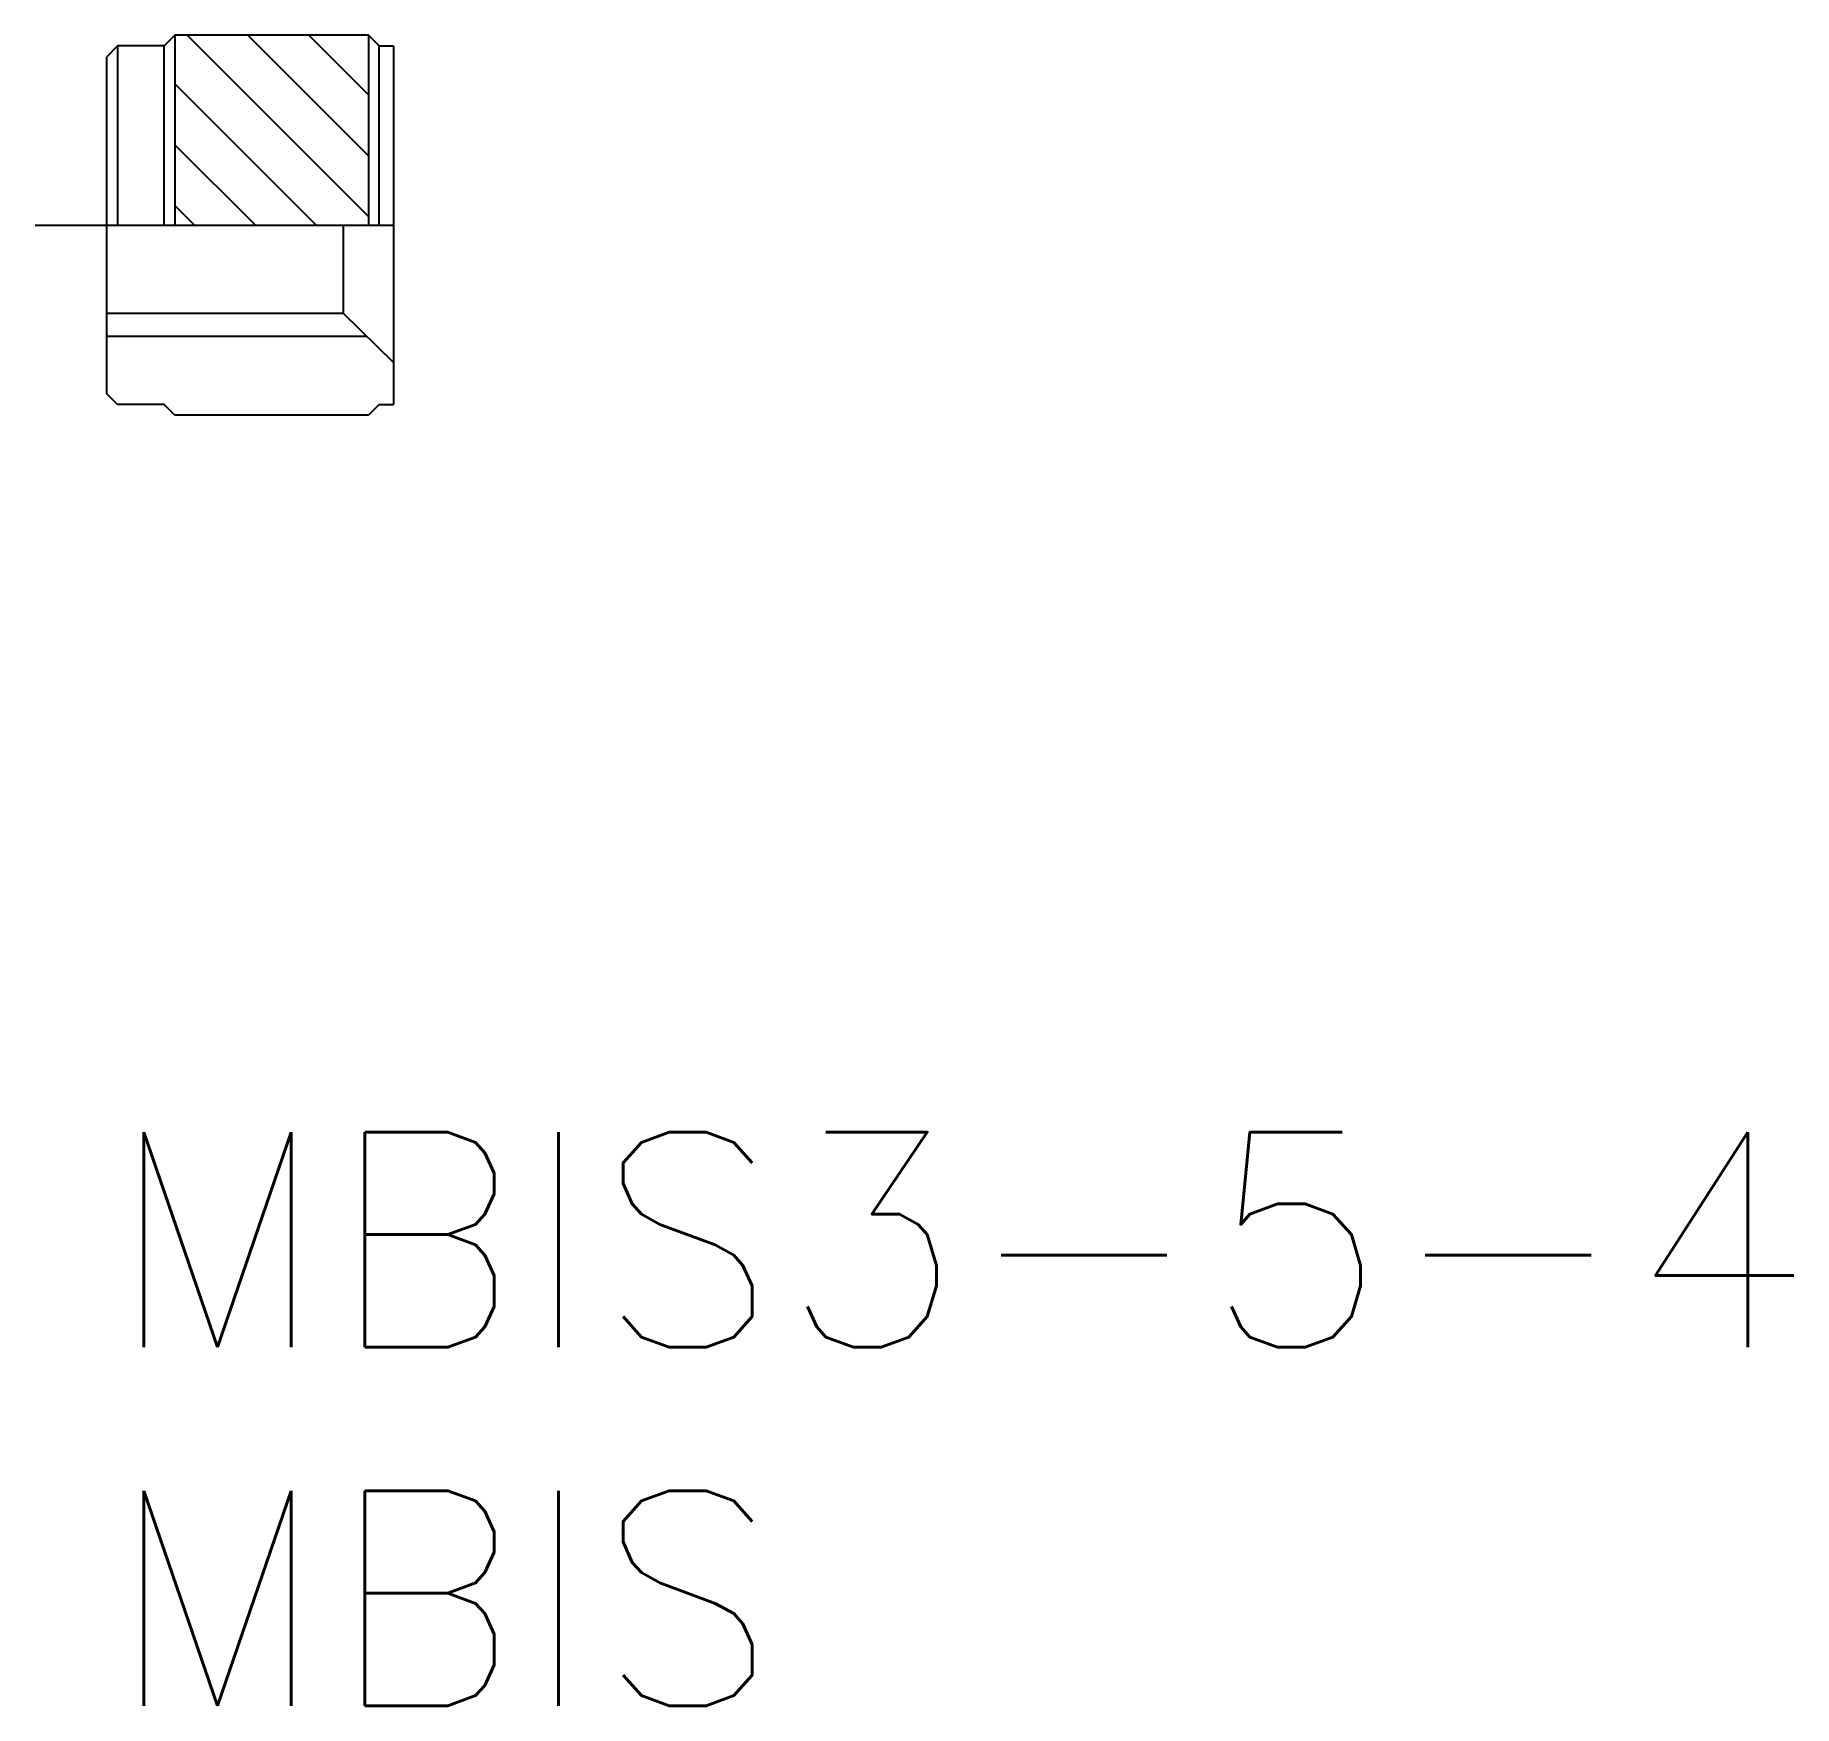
# Model space of a CAD drawing. Extents: x -1 to 23.5, y -8 to 15.3.
import ezdxf

# ---------------------------------------------------------------- set-up
doc = ezdxf.new("R2010")
doc.units = 0
doc.header["$LTSCALE"] = 0.5
doc.linetypes.add('CENTER', pattern=[50.8, 31.75, -6.35, 6.35, -6.35])
doc.linetypes.add('DASHDOT', pattern=[17, 10, -2, 3, -2])
for name, color, linetype in [('MSM_CENTER', 1, 'CENTER'), ('MSM_CONTINUOUS', 7, 'CONTINUOUS'), ('MSM_NARROW', 5, 'CONTINUOUS'), ('MSM_PART_NUMBER', 7, 'CONTINUOUS')]:
    doc.layers.add(name, color=color, linetype=linetype)
doc.styles.get("Standard").update_dxf_attribs({"font": 'txt.shx', "height": 3, "bigfont": 'bigfont.shx'})

msp = doc.modelspace()

# ---------------------------------------------------------------- linework, layer by layer
at = {"layer": 'MSM_CENTER', "linetype": 'DASHDOT'}
msp.add_line((-1, 12.65), (5, 12.65), dxfattribs=at)
at = {"layer": 'MSM_CONTINUOUS'}
for p, q in [((0.95, 15.3), (0.8, 15.15)), ((3.65, 15.3), (0.95, 15.3)), ((0.95, 15.3), (0.95, 12.65)), ((3.65, 12.769), (1.119, 15.3)), ((1.968, 15.3), (3.65, 13.618)), ((3.65, 14.466), (2.816, 15.3)), ((3.8, 15.15), (3.65, 15.3)), ((3.65, 15.3), (3.65, 12.65)), ((0.15, 15.15), (0, 15)), ((0, 10.3), (0, 15)), ((0.8, 15.15), (0.15, 15.15)), ((0.15, 15.15), (0.15, 12.65)), ((0.8, 12.65), (0.8, 15.15)), ((3.8, 15.15), (4, 15.15)), ((3.8, 12.65), (3.8, 15.15)), ((4, 15.15), (4, 10.15)), ((2.921, 12.65), (0.95, 14.621)), ((2.072, 12.65), (0.95, 13.772)), ((1.224, 12.65), (0.95, 12.924)), ((3.298, 12.65), (3.298, 11.421)), ((0, 11.421), (3.298, 11.421)), ((3.298, 11.421), (4, 10.737)), ((0.15, 10.15), (0, 10.3)), ((0.8, 10.15), (0.15, 10.15)), ((0.95, 10), (0.8, 10.15)), ((3.8, 10.15), (3.65, 10)), ((3.8, 10.15), (4, 10.15)), ((3.65, 10), (0.95, 10))]:
    msp.add_line(p, q, dxfattribs=at)
at = {"layer": 'MSM_NARROW', "linetype": 'CONTINUOUS'}
msp.add_line((0, 11.102), (3.625, 11.102), dxfattribs=at)

# ---------------------------------------------------------------- texts
at = {"layer": 'MSM_PART_NUMBER'}
for s, p in [('MBIS3-5-4', (0, -3)), ('MBIS', (0, -8))]:
    msp.add_text(s, height=3, dxfattribs=at).set_placement(p)

doc.saveas('drawing.dxf')
